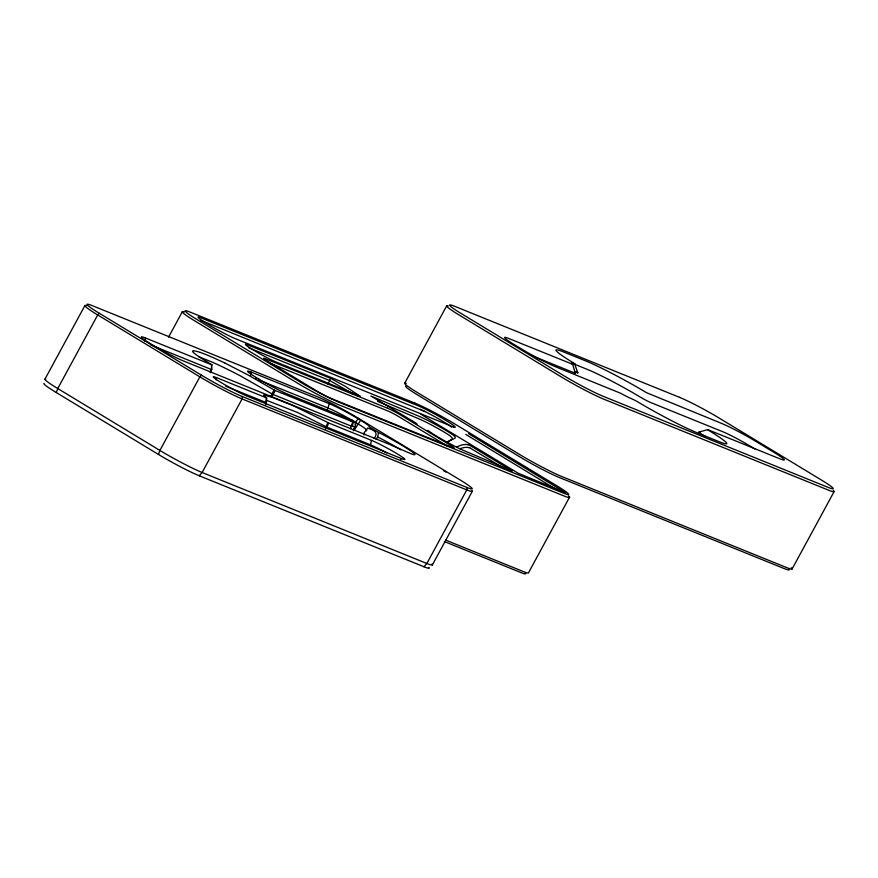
<?xml version="1.0" encoding="UTF-8"?>
<svg xmlns="http://www.w3.org/2000/svg" width="878" height="878" viewBox="0 0 878 878"><rect width="100%" height="100%" fill="white"/><g stroke="black" fill="none" stroke-linecap="round" stroke-linejoin="round"><path stroke-width="1.32" d="M266.385 402.508L266.517 397.811A18.504 1.35 28.5 0 1 265.408 397.032L263.554 394.99L271.511 397.054L291.935 405.131L325.979 421.572A20.194 1.482 28.5 0 1 327.955 422.68L371.46 440.361A20.94 1.536 28.5 0 1 397.13 453.783A20.94 1.536 28.5 0 1 401.575 458.612L400.577 459.578M266.495 397.943L266.385 402.651L265.463 404.637M199.251 475.777L423.964 566.76L426.851 563.489L466.8 489.902L466.931 487.466A33.199 2.436 28.5 0 0 459.885 479.816L357.741 417.917A33.199 2.436 28.5 0 0 317.046 396.647L92.322 305.665A33.199 2.436 28.5 0 0 99.368 313.314L201.523 375.213A33.199 2.436 28.5 0 0 242.218 396.494L242.087 398.919L202.127 472.507L199.251 475.777A33.298 2.436 28.5 0 1 158.446 454.442L56.291 392.554A33.298 2.436 28.5 0 1 44.152 383.368M352.276 426.488L352.945 421.967L352.166 426.368M378.506 432.558L377.683 436.992L376.102 439.384M354.789 426.313L354.679 426.906A70.372 38.127 -58.8 0 0 353.505 429.309M357.489 419.256L357.741 417.917M355.151 424.337L355.107 423.657M144.782 341.322L145.474 337.986L212.092 364.952C208.942 362.702 178.903 345.669 200.041 352.341M216.098 379.878L216.559 377.65L266.769 397.986M250.614 375.455L251.306 372.118L329.327 403.704A23.618 1.734 28.5 0 1 358.268 418.839L360.617 420.255A23.618 1.734 28.5 0 1 369.199 426.774L379 432.711A30.631 2.239 28.5 0 1 409.488 450.019A30.631 2.239 28.5 0 1 410.048 453.333L391.379 445.245M329.327 403.704L327.11 410.531M225.174 363.196L248.134 375.016L274.649 390.282L352.736 421.835L350.531 428.738M386.792 452.916A19.382 1.416 28.5 0 0 370.538 444.828L371.46 440.361M357.489 396.428L359.925 396.088L273.991 361.143A20.457 1.493 28.5 0 1 253.04 349.861A20.457 1.493 28.5 0 1 246.147 344.275L330.523 378.275L328.065 384.136M255.926 378.835L256.321 377.562A23.618 1.734 28.5 0 1 251.306 372.118M258.275 380.262L258.67 378.978L256.321 377.562M56.291 392.554L57.761 388.537L97.71 314.95L99.368 313.314M158.446 454.442L159.906 450.436L199.866 376.849L201.523 375.213M210.457 372.656L211.631 369.781M210.281 372.448L211.532 369.429M328.635 423.097L326.912 427.158L370.538 444.828M327.955 422.68L325.321 428.058M265.738 404.121L266.352 402.75M273.991 389.887L272.114 393.86M275.077 390.545L273.19 394.518L352.045 426.445M44.932 379.186L84.892 305.588M168.565 337.13L182.218 311.975M354.394 429.935L360.617 420.255M404.692 383.225L446.693 305.862M432.36 564.905L472.32 491.318M569.581 497.124L528.6 572.599A34.451 2.524 28.5 0 1 523.112 571.468L445.673 540.113M792.099 568.988L834.1 491.625M367.882 427.926L364.392 432.36M366.302 430.857L366.752 430.297M364.041 432.997L363.679 433.633M364.655 433.787L363.997 434.95M326.835 427.257L325.551 429.166M374.182 438.385C378.078 433.249 375.872 430.911 368.793 428.442M273.08 394.683L271.302 397.196M270.402 396.285L272.07 393.937L240.715 376.069A38.588 2.821 28.5 0 0 232.187 371.624L221.388 366.345A73.313 5.367 28.5 0 0 211.708 361.912L198.823 356.786M427.377 430.45L428.837 431.043A23.684 1.734 28.5 0 0 445.607 441.382A23.684 1.734 28.5 0 0 465.428 451.248L512.302 471.014L469.829 445.355M358.268 418.839L355.425 422.285A22.049 1.613 28.5 0 0 328.405 408.16L259.197 380.141M351.046 421.166L352.034 420.189L357.774 423.712A22.049 1.613 28.5 0 1 365.819 429.792M446.682 442.501L455.034 438.166L455.342 437.123L454.343 435.971A23.684 1.734 28.5 0 0 438.309 426.049A23.684 1.734 28.5 0 0 418.652 416.139L370.878 396.011L414.965 422.472A38.884 18.592 -59.2 0 1 417.072 424.118M447.769 441.678L452.093 439.165L452.346 438.122L450.282 436.015A21.533 1.58 28.5 0 0 419.091 418.927L377.584 401.334M698.844 432.152L707.69 429.605L779.916 458.832A27.986 2.052 28.5 0 0 773.979 452.389L755.398 441.129A27.986 2.052 28.5 0 0 721.101 423.196L646.46 392.675A49.519 3.622 28.5 0 0 585.78 360.946L563.961 352.111A49.519 3.622 28.5 0 0 574.464 363.525L577.845 372.876M575.266 364.118L573.751 363.547A15.069 1.108 28.5 0 0 572.555 364.15L575.309 373.095M572.73 364.337L509.119 338.623A27.986 2.052 28.5 0 0 515.057 345.076A82.817 6.069 28.5 0 0 524.572 350.805A27.986 2.052 28.5 0 0 555.554 366.752L620.537 393.223A15.069 1.108 28.5 0 0 632.566 399.183L636.374 401.037A49.519 3.622 28.5 0 0 697.066 432.766L718.884 441.59A49.519 3.622 28.5 0 0 708.37 430.187L707.58 429.594M456.67 447.078A38.884 18.57 -59.2 0 1 468.128 444.729L468.193 444.74M468.863 447.604L468.797 447.593A36.733 17.549 -59.2 0 0 459.962 448.812M266.067 400.127L297.543 412.484L326.704 427.059M200.919 320.36L424.963 411.552A22.499 1.646 28.5 0 1 451.676 427.213M572.807 363.525L587.349 369.418A43.055 3.15 28.5 0 1 640.117 397.01A8.615 0.626 28.5 0 0 650.675 402.53L722.671 431.68A21.533 1.58 28.5 0 1 749.055 445.464L754.86 448.987M533.462 356.314L573.96 372.711A8.615 0.626 28.5 0 0 574.64 372.371M248.628 347.732L329.952 380.657L352.967 393.772M351.815 393.553L352.693 393.904M269.601 363.064L387.999 411.003A8.615 0.626 28.5 0 1 398.557 416.523L448.087 446.529M352.034 420.189L287.611 394.112A23.618 1.734 28.5 0 1 258.67 378.978M351.957 425.786L355.107 427.059M150.884 344.999L211.697 369.627L211.631 364.853M390.6 444.839L183.326 360.913A26.329 1.932 28.5 0 1 151.06 344.044A26.329 1.932 28.5 0 1 145.474 337.986M443.445 470.751L445.87 471.738M225.778 386.221L266.385 402.651L265.496 401.981M401.575 458.612L246.663 395.901A20.94 1.536 28.5 0 1 221.004 382.479A20.94 1.536 28.5 0 1 216.559 377.65M242.218 396.494L466.931 487.466M444.367 541.572L520.544 572.423A32.288 2.371 28.5 0 0 525.318 572.983M424.963 411.552L420.123 409.214M470.498 448.274L504.367 468.578M468.567 433.699L565.717 492.821L518.097 473.198L420.968 414.328M557.706 490.363L465.79 434.423M330.523 378.275L345.098 386.232L359.925 396.088M352.736 421.835L351.189 420.803L355.963 422.581L355.107 427.059A72.139 39.082 -58.8 0 0 353.263 430.846M211.543 369.342L211.477 364.579M445.772 471.804A33.463 15.146 -29.9 0 1 445.947 472.002M471.892 490.495A34.451 2.524 28.5 0 1 466.8 489.902L242.087 398.919A34.451 2.524 28.5 0 1 199.866 376.849L97.71 314.95A34.451 2.524 28.5 0 1 86.56 305.643M431.932 564.093A34.451 2.524 28.5 0 1 426.851 563.489L202.127 472.507A34.451 2.524 28.5 0 1 159.906 450.436L57.761 388.537A34.451 2.524 28.5 0 1 45.766 379.055M428.881 567.342A33.298 2.436 28.5 0 1 423.964 566.76M200.129 352.396A79.635 5.828 28.5 0 1 225.042 363.108M377.683 436.992A29.062 2.129 28.5 0 1 400.708 449.723M705.605 436.717A43.055 3.15 28.5 0 0 702.027 434.522A8.615 0.626 28.5 0 1 700.205 432.536M576.122 371.416A8.615 0.626 28.5 0 1 576.495 372.491L575.32 372.02A8.615 0.626 28.5 0 0 574.41 371.69M791.232 567.704A34.451 2.524 28.5 0 1 786.589 567.55L561.865 476.567A34.451 2.524 28.5 0 1 519.655 454.497L417.5 392.598A34.451 2.524 28.5 0 1 406.284 383.28M789.059 569.394A32.299 2.371 28.5 0 1 784.021 568.494L559.297 477.511A32.299 2.371 28.5 0 1 519.721 456.823L417.566 394.924A32.299 2.371 28.5 0 1 406.02 386.002M833.244 490.341A34.451 2.524 28.5 0 1 828.591 490.187L603.877 399.205A34.451 2.524 28.5 0 1 561.657 377.134L459.512 315.235A34.451 2.524 28.5 0 1 448.285 305.917M184.435 311.909A34.451 2.524 28.5 0 0 195.015 321.041L297.159 382.94A34.451 2.524 28.5 0 0 339.38 405.01L564.093 495.993A34.451 2.524 28.5 0 0 568.417 495.861M468.15 444.696A6.376 1.317 34.8 0 1 469.774 445.289M468.797 447.55A4.28 0.768 31.9 0 1 470.443 448.208M454.003 427.235L233.361 337.865A24.76 1.811 28.5 0 1 207.175 323.817A24.76 1.811 28.5 0 1 199.141 317.134L419.904 406.514A24.76 1.811 28.5 0 1 445.936 420.463A24.76 1.811 28.5 0 1 454.211 427.257L454.003 427.235M679.495 397.328L454.771 306.345A32.299 2.371 28.5 0 0 461.619 313.786L563.775 375.685A32.299 2.371 28.5 0 0 603.351 396.373L828.075 487.356A32.299 2.371 28.5 0 0 821.215 479.915L719.071 418.016A32.299 2.371 28.5 0 0 679.495 397.328M414.998 403.134L190.274 312.162A32.299 2.371 28.5 0 0 197.122 319.603L299.277 381.491A32.299 2.371 28.5 0 0 338.853 402.19L563.577 493.162A32.288 2.371 28.5 0 0 556.718 485.721L454.574 423.833A32.299 2.371 28.5 0 0 414.998 403.134M387.472 408.182L265.299 358.718A10.766 0.79 28.5 0 0 267.581 361.198L317.112 391.204A10.766 0.79 28.5 0 0 330.304 398.107L452.477 447.571A10.766 0.79 28.5 0 0 450.194 445.091L400.675 415.074A10.766 0.79 28.5 0 0 387.472 408.182"/></g></svg>
